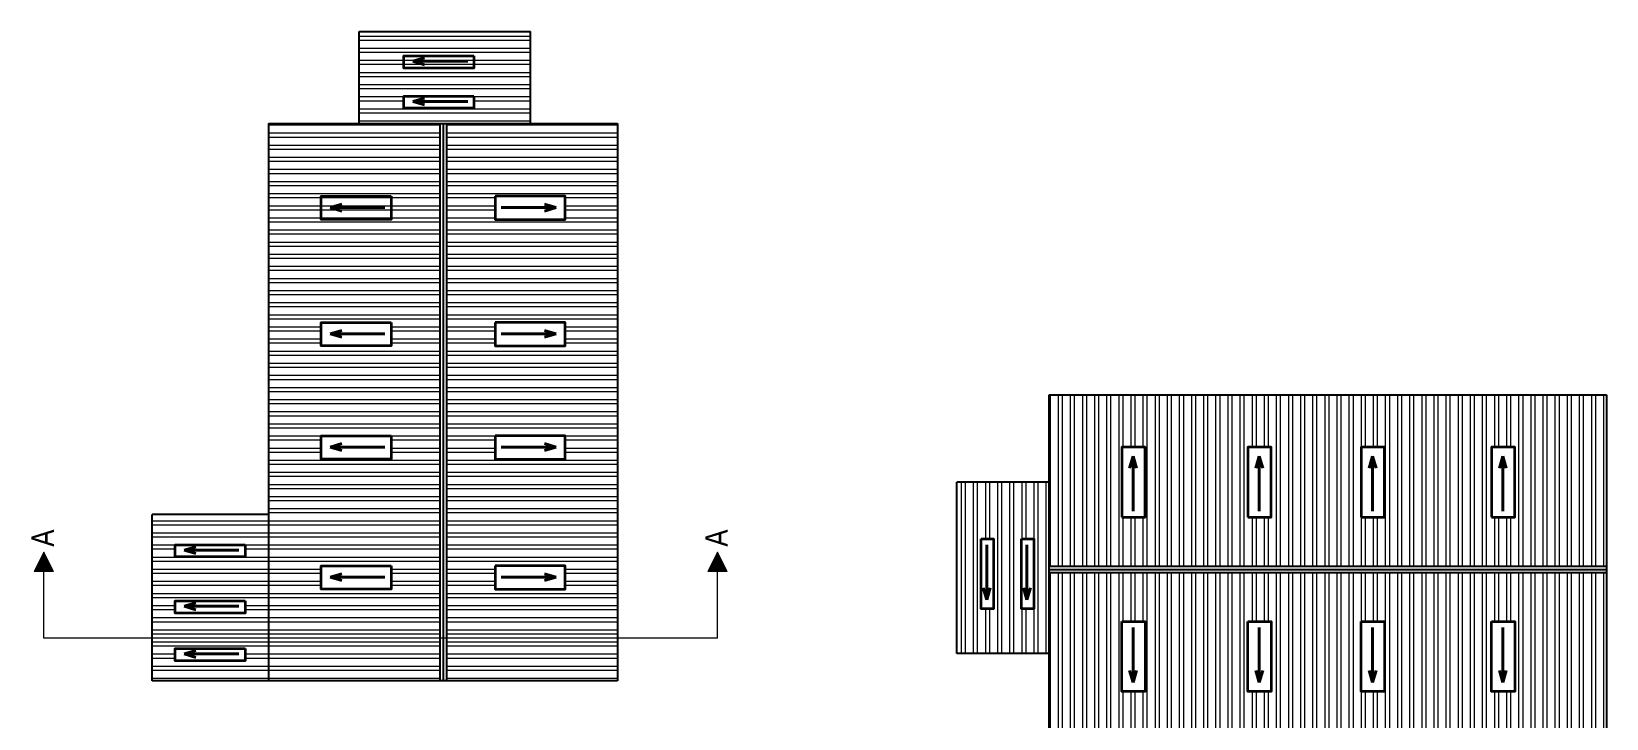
# Model space of a CAD drawing. Header units: inches. Extents: x 0 to 383786, y -45810 to 0.
# Drawn here: x 362113 to 363088, y -40549 to -40123 of the extents above; entities that cross this region are included whole.
import ezdxf

# ---------------------------------------------------------------- set-up
doc = ezdxf.new("R2010")
doc.units = ezdxf.units.IN
doc.header["$LTSCALE"] = 2
doc.header["$MEASUREMENT"] = 0
doc.layers.get('0').update_dxf_attribs({"linetype": 'CONTINUOUS'})
for name, color, linetype, lineweight in [('DIM_LINE', 173, 'CONTINUOUS', 20), ('door', 20, 'CONTINUOUS', 35), ('WALL - A', 1, 'CONTINUOUS', 40)]:
    doc.layers.add(name, color=color, linetype=linetype, lineweight=lineweight)
doc.styles.get("Standard").update_dxf_attribs({"font": 'ARIALN.TTF'})
pattern_1 = [(180, (25792.5986, 1901.245), (-4e-16, -7.5), []), (180, (25790.0986, 1903.745), (-4e-16, -7.5), [])]
pattern_2 = [(270, (320661.323, -377031.81), (7.5, -9e-16), []), (270, (320658.823, -377034.31), (7.5, -9e-16), [])]

msp = doc.modelspace()

# ---------------------------------------------------------------- hatches: boundary and pattern name
at = {"linetype": 'ByBlock', "lineweight": 5}
for points in [[(362120.93, -40445.77), (362126.93, -40457.77), (362114.93, -40457.77)], [(362537.85, -40445.77), (362543.85, -40457.77), (362531.85, -40457.77)]]:
    msp.add_hatch(color=7, dxfattribs=at).paths.add_polyline_path(points)
at = {"layer": 'DIM_LINE'}
h = msp.add_hatch(dxfattribs=at)
h.set_pattern_fill('ANSI32', color=256, scale=20, angle=135)
h.set_pattern_definition(pattern_1)
h.paths.add_polyline_path([(362422.05, -40123.43), (362316.05, -40123.43), (362316.05, -40180.43), (362422.05, -40180.43)])
h.paths.add_polyline_path([(362387.01, -40163.45), (362387.01, -40170.95), (362343.68, -40170.95), (362343.68, -40163.45)], flags=16)
h = msp.add_hatch(dxfattribs=at)
h.set_pattern_fill('ANSI32', color=256, scale=20, angle=135)
h.set_pattern_definition(pattern_1)
h.paths.add_polyline_path([(362260.05, -40180.43), (362260.05, -40525.43), (362366.05, -40525.43), (362366.05, -40180.43)])
h.paths.add_polyline_path([(362335.83, -40303.52), (362335.83, -40317.97), (362292.5, -40317.97), (362292.5, -40303.52)], flags=16)
h.paths.add_polyline_path([(362335.83, -40373.63), (362335.83, -40388.08), (362292.5, -40388.08), (362292.5, -40373.63)], flags=16)
h.paths.add_polyline_path([(362335.83, -40454.21), (362335.83, -40468.66), (362292.5, -40468.66), (362292.5, -40454.21)], flags=16)
h = msp.add_hatch(dxfattribs=at)
h.set_pattern_fill('ANSI32', color=256, scale=20, angle=135)
h.set_pattern_definition(pattern_1)
h.paths.add_polyline_path([(362370.05, -40180.43), (362370.05, -40525.43), (362476.05, -40525.43), (362476.05, -40180.43)])
h.paths.add_polyline_path([(362443.6, -40225.39), (362443.6, -40239.84), (362400.27, -40239.84), (362400.27, -40225.39)], flags=16)
h.paths.add_polyline_path([(362443.6, -40303.52), (362443.6, -40317.97), (362400.27, -40317.97), (362400.27, -40303.52)], flags=16)
h.paths.add_polyline_path([(362443.6, -40373.63), (362443.6, -40388.08), (362400.27, -40388.08), (362400.27, -40373.63)], flags=16)
h.paths.add_polyline_path([(362443.6, -40454.21), (362443.6, -40468.66), (362400.27, -40468.66), (362400.27, -40454.21)], flags=16)
h = msp.add_hatch(dxfattribs=at)
h.set_pattern_fill('ANSI32', color=256, scale=20, angle=225)
h.set_pattern_definition(pattern_2)
h.paths.add_polyline_path([(362743, -40454.36), (363088, -40454.36), (363088, -40348.36), (362743, -40348.36)])
h.paths.add_polyline_path([(362787.96, -40380.81), (362802.41, -40380.81), (362802.41, -40424.13), (362787.96, -40424.13)], flags=16)
h.paths.add_polyline_path([(362866.09, -40380.81), (362880.54, -40380.81), (362880.54, -40424.13), (362866.09, -40424.13)], flags=16)
h.paths.add_polyline_path([(362936.2, -40380.81), (362950.65, -40380.81), (362950.65, -40424.13), (362936.2, -40424.13)], flags=16)
h.paths.add_polyline_path([(363016.78, -40380.81), (363031.23, -40380.81), (363031.23, -40424.13), (363016.78, -40424.13)], flags=16)
h = msp.add_hatch(dxfattribs=at)
h.set_pattern_fill('ANSI32', color=256, scale=20, angle=225)
h.set_pattern_definition(pattern_2)
h.paths.add_polyline_path([(362686, -40402.36), (362686, -40508.36), (362743, -40508.36), (362743, -40402.36)])
h.paths.add_polyline_path([(362708.61, -40437.4), (362708.61, -40480.73), (362701.11, -40480.73), (362701.11, -40437.4)], flags=16)
h.paths.add_polyline_path([(362726.02, -40437.4), (362733.52, -40437.4), (362733.52, -40480.73), (362726.02, -40480.73)], flags=16)
h = msp.add_hatch(dxfattribs=at)
h.set_pattern_fill('ANSI32', color=256, scale=20, angle=135)
h.set_pattern_definition(pattern_1)
h.paths.add_polyline_path([(362260.05, -40422.43), (362188.05, -40422.43), (362188.05, -40525.43), (362260.05, -40525.43)])
h.paths.add_polyline_path([(362245.46, -40448.65), (362202.14, -40448.65), (362202.14, -40441.15), (362245.46, -40441.15)], flags=16)
h.paths.add_polyline_path([(362245.46, -40475.93), (362245.46, -40483.43), (362202.14, -40483.43), (362202.14, -40475.93)], flags=16)
h.paths.add_polyline_path([(362245.46, -40505.39), (362245.46, -40512.89), (362202.14, -40512.89), (362202.14, -40505.39)], flags=16)
h = msp.add_hatch(dxfattribs=at)
h.set_pattern_fill('ANSI32', color=256, scale=20, angle=225)
h.set_pattern_definition(pattern_2)
h.paths.add_polyline_path([(362743, -40564.36), (363088, -40564.36), (363088, -40458.36), (362743, -40458.36)])
h.paths.add_polyline_path([(362787.96, -40488.58), (362802.41, -40488.58), (362802.41, -40531.91), (362787.96, -40531.91)], flags=16)
h.paths.add_polyline_path([(362866.09, -40488.58), (362880.54, -40488.58), (362880.54, -40531.91), (362866.09, -40531.91)], flags=16)
h.paths.add_polyline_path([(362936.2, -40488.58), (362950.65, -40488.58), (362950.65, -40531.91), (362936.2, -40531.91)], flags=16)
h.paths.add_polyline_path([(363016.78, -40488.58), (363031.23, -40488.58), (363031.23, -40531.91), (363016.78, -40531.91)], flags=16)

# ---------------------------------------------------------------- linework, layer by layer
at = {"ltscale": 0.5}
for p, q in [((362316.05, -40180.43), (362316.05, -40123.43)), ((362316.05, -40123.43), (362422.05, -40123.43)), ((362422.05, -40180.43), (362422.05, -40123.43)), ((362260.05, -40180.43), (362476.05, -40180.43)), ((362366.05, -40180.43), (362366.05, -40525.43)), ((362368.05, -40180.43), (362368.05, -40525.43)), ((362370.05, -40180.43), (362370.05, -40525.43)), ((362743, -40564.36), (362743, -40348.36)), ((363088, -40348.36), (363088, -40636.36)), ((362743, -40402.36), (362686, -40402.36)), ((362686, -40508.36), (362686, -40402.36)), ((362260.05, -40422.43), (362188.05, -40422.43)), ((362188.05, -40525.43), (362188.05, -40422.43)), ((362743, -40454.36), (363088, -40454.36)), ((362743, -40456.36), (363088, -40456.36)), ((362743, -40458.36), (363088, -40458.36)), ((362743, -40508.36), (362686, -40508.36)), ((362476.05, -40525.43), (362188.05, -40525.43))]:
    msp.add_line(p, q, dxfattribs=at)
at = {"color": 242, "ltscale": 0.5, "true_color": 0xcd2027}
for p, q in [((362260.05, -40180.43), (362260.05, -40525.43)), ((362476.05, -40180.43), (362476.05, -40525.43)), ((362743, -40348.36), (363088, -40348.36))]:
    msp.add_line(p, q, dxfattribs=at)
at = {"color": 7, "linetype": 'ByBlock', "lineweight": 5}
for p, q in [((362120.93, -40445.77), (362114.93, -40457.77)), ((362126.93, -40457.77), (362120.93, -40445.77)), ((362537.85, -40445.77), (362531.85, -40457.77)), ((362543.85, -40457.77), (362537.85, -40445.77)), ((362126.93, -40457.77), (362114.93, -40457.77)), ((362120.93, -40498.94), (362120.93, -40457.77)), ((362543.85, -40457.77), (362531.85, -40457.77)), ((362537.85, -40498.94), (362537.85, -40457.77)), ((362537.85, -40498.94), (362120.93, -40498.94))]:
    msp.add_line(p, q, dxfattribs=at)
at = {"layer": 'door', "ltscale": 0.5}
for points in [[(362387.01, -40138.54), (362387.01, -40146.04), (362343.68, -40146.04), (362343.68, -40138.54)], [(362387.01, -40163.45), (362387.01, -40170.95), (362343.68, -40170.95), (362343.68, -40163.45)], [(362335.83, -40225.39), (362335.83, -40239.84), (362292.5, -40239.84), (362292.5, -40225.39)], [(362400.27, -40225.39), (362400.27, -40239.84), (362443.6, -40239.84), (362443.6, -40225.39)], [(362335.83, -40303.52), (362335.83, -40317.97), (362292.5, -40317.97), (362292.5, -40303.52)], [(362400.27, -40303.52), (362400.27, -40317.97), (362443.6, -40317.97), (362443.6, -40303.52)], [(362335.83, -40373.63), (362335.83, -40388.08), (362292.5, -40388.08), (362292.5, -40373.63)], [(362400.27, -40373.63), (362400.27, -40388.08), (362443.6, -40388.08), (362443.6, -40373.63)], [(362787.96, -40424.13), (362802.41, -40424.13), (362802.41, -40380.81), (362787.96, -40380.81)], [(362866.09, -40424.13), (362880.54, -40424.13), (362880.54, -40380.81), (362866.09, -40380.81)], [(362936.2, -40424.13), (362950.65, -40424.13), (362950.65, -40380.81), (362936.2, -40380.81)], [(363016.78, -40424.13), (363031.23, -40424.13), (363031.23, -40380.81), (363016.78, -40380.81)], [(362701.11, -40437.4), (362708.61, -40437.4), (362708.61, -40480.73), (362701.11, -40480.73)], [(362726.02, -40437.4), (362733.52, -40437.4), (362733.52, -40480.73), (362726.02, -40480.73)], [(362245.46, -40441.15), (362245.46, -40448.65), (362202.14, -40448.65), (362202.14, -40441.15)], [(362118.08, -40453.38), (362118.08, -40455.38), (362120.08, -40455.38), (362120.08, -40453.38)], [(362335.83, -40454.21), (362335.83, -40468.66), (362292.5, -40468.66), (362292.5, -40454.21)], [(362400.27, -40454.21), (362400.27, -40468.66), (362443.6, -40468.66), (362443.6, -40454.21)], [(362245.46, -40475.93), (362245.46, -40483.43), (362202.14, -40483.43), (362202.14, -40475.93)], [(362787.96, -40488.58), (362802.41, -40488.58), (362802.41, -40531.91), (362787.96, -40531.91)], [(362866.09, -40488.58), (362880.54, -40488.58), (362880.54, -40531.91), (362866.09, -40531.91)], [(362936.2, -40488.58), (362950.65, -40488.58), (362950.65, -40531.91), (362936.2, -40531.91)], [(363016.78, -40488.58), (363031.23, -40488.58), (363031.23, -40531.91), (363016.78, -40531.91)], [(362245.46, -40505.39), (362245.46, -40512.89), (362202.14, -40512.89), (362202.14, -40505.39)]]:
    msp.add_lwpolyline(points, close=True, dxfattribs=at)
at = {"layer": 'WALL - A'}
for p, q in [((362349.27, -40141.86), (362356.57, -40139.74)), ((362383.25, -40141.86), (362349.27, -40141.86)), ((362349.27, -40141.86), (362356.57, -40143.99)), ((362349.27, -40166.77), (362356.57, -40164.65)), ((362383.25, -40166.77), (362349.27, -40166.77)), ((362349.27, -40166.77), (362356.57, -40168.9)), ((362298.09, -40232.42), (362305.39, -40230.3)), ((362332.07, -40232.42), (362298.09, -40232.42)), ((362298.09, -40232.42), (362305.39, -40234.55)), ((362404.04, -40232.42), (362438.01, -40232.42)), ((362438.01, -40232.42), (362430.72, -40230.3)), ((362438.01, -40232.42), (362430.72, -40234.55)), ((362298.09, -40310.55), (362305.39, -40308.42)), ((362332.07, -40310.55), (362298.09, -40310.55)), ((362298.09, -40310.55), (362305.39, -40312.67)), ((362404.04, -40310.55), (362438.01, -40310.55)), ((362438.01, -40310.55), (362430.72, -40308.42)), ((362438.01, -40310.55), (362430.72, -40312.67)), ((362298.09, -40380.66), (362305.39, -40378.54)), ((362332.07, -40380.66), (362298.09, -40380.66)), ((362298.09, -40380.66), (362305.39, -40382.79)), ((362404.04, -40380.66), (362438.01, -40380.66)), ((362438.01, -40380.66), (362430.72, -40378.54)), ((362438.01, -40380.66), (362430.72, -40382.79)), ((362794.99, -40386.4), (362792.86, -40393.69)), ((362794.99, -40420.37), (362794.99, -40386.4)), ((362794.99, -40386.4), (362797.12, -40393.69)), ((362873.12, -40386.4), (362870.99, -40393.69)), ((362873.12, -40420.37), (362873.12, -40386.4)), ((362873.12, -40386.4), (362875.24, -40393.69)), ((362943.23, -40386.4), (362941.11, -40393.69)), ((362943.23, -40420.37), (362943.23, -40386.4)), ((362943.23, -40386.4), (362945.36, -40393.69)), ((363023.81, -40386.4), (363021.68, -40393.69)), ((363023.81, -40420.37), (363023.81, -40386.4)), ((363023.81, -40386.4), (363025.93, -40393.69)), ((362207.73, -40444.47), (362215.02, -40442.35)), ((362241.7, -40444.47), (362207.73, -40444.47)), ((362207.73, -40444.47), (362215.02, -40446.6)), ((362704.43, -40441.16), (362704.43, -40475.14)), ((362729.34, -40441.16), (362729.34, -40475.14)), ((362298.09, -40461.24), (362305.39, -40459.11)), ((362438.01, -40461.24), (362430.72, -40459.11)), ((362332.07, -40461.24), (362298.09, -40461.24)), ((362298.09, -40461.24), (362305.39, -40463.36)), ((362404.04, -40461.24), (362438.01, -40461.24)), ((362438.01, -40461.24), (362430.72, -40463.36)), ((362704.43, -40475.14), (362702.3, -40467.84)), ((362704.43, -40475.14), (362706.55, -40467.84)), ((362729.34, -40475.14), (362727.21, -40467.84)), ((362729.34, -40475.14), (362731.47, -40467.84)), ((362207.73, -40479.25), (362215.02, -40477.13)), ((362241.7, -40479.25), (362207.73, -40479.25)), ((362207.73, -40479.25), (362215.02, -40481.38)), ((362794.99, -40492.34), (362794.99, -40526.32)), ((362873.12, -40492.34), (362873.12, -40526.32)), ((362943.23, -40492.34), (362943.23, -40526.32)), ((363023.81, -40492.34), (363023.81, -40526.32)), ((362207.73, -40508.72), (362215.02, -40506.59)), ((362241.7, -40508.72), (362207.73, -40508.72)), ((362207.73, -40508.72), (362215.02, -40510.84)), ((362794.99, -40526.32), (362792.86, -40519.02)), ((362794.99, -40526.32), (362797.12, -40519.02)), ((362873.12, -40526.32), (362870.99, -40519.02)), ((362873.12, -40526.32), (362875.24, -40519.02)), ((362943.23, -40526.32), (362941.11, -40519.02)), ((362943.23, -40526.32), (362945.36, -40519.02)), ((363023.81, -40526.32), (363021.68, -40519.02)), ((363023.81, -40526.32), (363025.93, -40519.02))]:
    msp.add_line(p, q, dxfattribs=at)

# ---------------------------------------------------------------- texts
at = {"color": 7, "linetype": 'ByBlock', "lineweight": 5, "char_height": 14, "width": 26.5803, "attachment_point": 3, "rotation": 90}
for insert in [(362113.31, -40431.66), (362530.23, -40431.66)]:
    msp.add_mtext('A', dxfattribs=dict(at, insert=insert))

doc.saveas('drawing.dxf')
